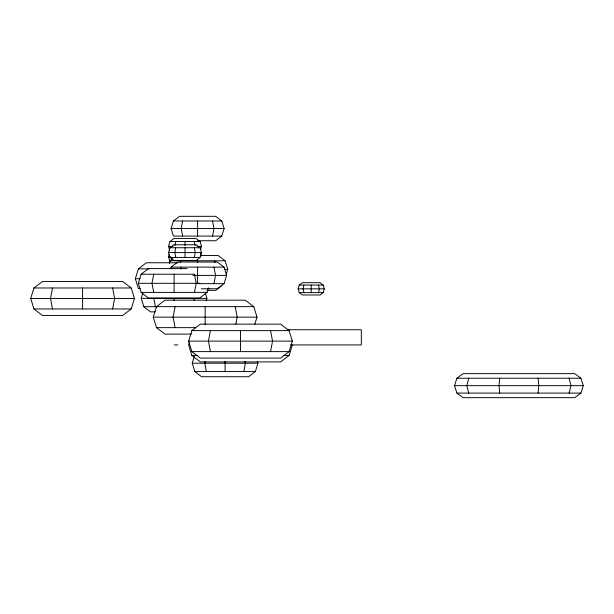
<?xml version="1.0" encoding="UTF-8"?>
<svg xmlns="http://www.w3.org/2000/svg" width="614" height="614" viewBox="0 0 614 614"><rect width="100%" height="100%" fill="white"/><g stroke="black" fill="none" stroke-linecap="round" stroke-linejoin="round"><path stroke-width="0.92" d="M499.75 378.232L499.013 385.661L499.75 393.09M538.071 393.09L538.808 385.661L538.071 378.232M52.52 287.989L50.517 298.473L52.52 308.965M112.631 308.965L114.634 298.473L112.631 287.989M153.723 274.22L151.988 283.307L153.723 292.394M174.967 245.585L175.734 241.548M175.734 247.741L174.813 252.584L175.734 257.427M182.657 220.986L181.214 228.538L182.657 236.091M180.278 262.508L180.608 260.789M180.9 268.97L181.253 267.128M175.09 306.655L173.087 317.146L175.09 327.638M194.3 257.427L195.229 252.584L194.3 247.741M194.469 292.394L196.204 283.307L194.469 274.22L141.128 274.22L138.319 283.307L141.128 292.394L148.488 298.013L199.703 298.013L207.064 292.394L208.468 287.851M194.047 300.223L194.4 298.366M212.559 236.091L213.994 228.538L212.559 220.986M213.964 283.653L215.545 275.394L213.964 267.128M210.433 330.631L208.43 341.123L210.433 351.615M205.137 361.362L204.784 363.219L206.373 371.57M235.868 324.138L237.204 317.146L235.2 306.655M243.796 371.57L245.393 363.219L245.04 361.362M270.544 351.615L272.547 341.123L270.544 330.631M303.838 285.034L303.109 288.833L303.838 292.64M318.582 292.64L319.311 288.833L318.582 285.034M468.743 378.232L466.817 385.661L468.743 393.09M569.078 393.09L571.005 385.661L569.078 378.232M30.7 298.473L33.939 287.989L42.427 281.504L122.716 281.504L131.204 287.989L134.443 298.473L131.204 308.965L122.716 315.45L42.427 315.45L33.939 308.965L30.7 298.473L134.443 298.473M140.207 288.549L138.388 288.549L135.341 278.702L138.388 268.855L146.355 262.769L177.906 262.769M155.066 311.874L150.576 311.874L143.822 306.716L141.243 298.366L142.793 293.362M221.792 236.091L173.417 236.091L171.083 228.538L173.417 220.986L179.526 216.32L215.683 216.32L221.792 220.986L224.125 228.538L221.792 236.091L215.683 240.757L197.608 240.757M169.748 250.428L168.505 246.391L170.001 241.548L173.915 238.554L196.127 238.554L200.041 241.548L201.538 246.391L200.54 249.622M168.505 252.584L170.001 247.741L173.915 244.748L196.127 244.748L200.041 247.741L201.538 252.584L200.041 257.427L196.127 260.42L173.915 260.42L170.001 257.427L168.505 252.584L201.538 252.584M170.001 261.618L168.505 256.775L169.249 254.349M169.303 263.368L170.101 260.789L172.879 258.663M191.399 334.116L164.997 334.116L156.516 327.638L153.27 317.146L156.516 306.655L164.997 300.177L245.285 300.177L253.774 306.655L257.013 317.146L254.856 324.138M170.631 268.786L171.145 267.128L177.822 262.024L217.387 262.024L224.072 267.128L226.627 275.394L224.072 283.653L217.387 288.764L201.369 288.764M188.621 341.123L191.86 330.631L200.348 324.146L280.636 324.146L289.117 330.631L292.364 341.123L289.117 351.615L280.636 358.092L200.348 358.092L191.86 351.615L188.621 341.123L292.364 341.123M189.427 342.313L188.621 344.93L191.86 355.422L200.348 361.907L280.636 361.907L289.117 355.422L292.364 344.93M206.174 300.875L206.949 298.366L205.398 293.362M257.419 361.554L257.941 363.219L255.363 371.57L248.609 376.727L201.569 376.727L194.815 371.57L192.236 363.219L194.3 356.542M226.175 274.527L227.763 269.377L225.115 260.789L218.162 255.485L200.333 255.485M298.105 288.833L299.279 285.034L302.357 282.678L320.063 282.678L323.141 285.034L324.315 288.833L323.141 292.64L320.063 294.989L302.357 294.989L299.279 292.64L298.105 288.833L324.315 288.833M454.521 385.661L456.9 378.232L463.133 373.642L574.689 373.642L580.921 378.232L583.3 385.661L580.921 393.09L574.689 397.68L463.133 397.68L456.9 393.09L454.521 385.661L583.3 385.661M141.128 274.22L148.488 268.594L187.132 268.594M221.792 285.679L215.683 290.345L206.918 290.345M173.417 220.986L221.792 220.986M171.083 228.538L224.125 228.538M170.001 241.548L200.041 241.548M168.505 246.391L173.01 246.391M197.033 246.391L201.538 246.391M170.001 247.741L200.041 247.741M168.505 256.775L170.308 256.775M170.001 257.427L200.041 257.427M170.101 260.789L225.115 260.789M171.145 267.128L224.072 267.128M138.388 268.855L149.294 268.855M224.217 269.377L227.763 269.377M192.888 275.394L226.627 275.394M135.341 278.702L139.969 278.702M138.319 283.307L199.849 283.307M224.072 283.653L197.608 283.653L197.608 267.128M299.279 285.034L323.141 285.034M33.939 287.989L131.204 287.989M207.992 288.549L209.811 288.549M141.128 292.394L207.064 292.394M299.279 292.64L323.141 292.64M141.243 298.366L206.949 298.366M156.516 306.655L253.774 306.655M143.822 306.716L157.261 306.716M33.939 308.965L131.204 308.965M153.27 317.146L257.013 317.146M156.516 327.638L195.751 327.638M287.444 329.733L361.331 329.733L361.331 344.93L290.476 344.93M191.86 330.631L289.117 330.631M174.276 344.93L177.814 344.93M191.86 351.615L289.117 351.615M191.86 355.422L197.432 355.422M283.545 355.422L289.117 355.422M192.236 363.219L257.941 363.219M194.815 371.57L255.363 371.57M456.9 378.232L580.921 378.232M456.9 393.09L580.921 393.09M200.54 253.544L201.285 255.969M214.608 260.789L214.931 262.508M194.3 241.548L195.075 245.585M153.792 298.366L155.388 306.716M311.206 285.034L311.206 292.64M240.488 330.631L240.488 351.615M225.085 361.362L225.085 371.57M205.145 306.655L205.145 324.775M197.608 220.986L197.608 236.091M197.608 260.789L197.608 262.7M185.021 241.548L185.021 245.585M185.021 247.741L185.021 257.427M174.1 274.22L174.1 292.394M174.1 298.366L174.1 300.223M82.575 287.989L82.575 308.965"/></g></svg>
